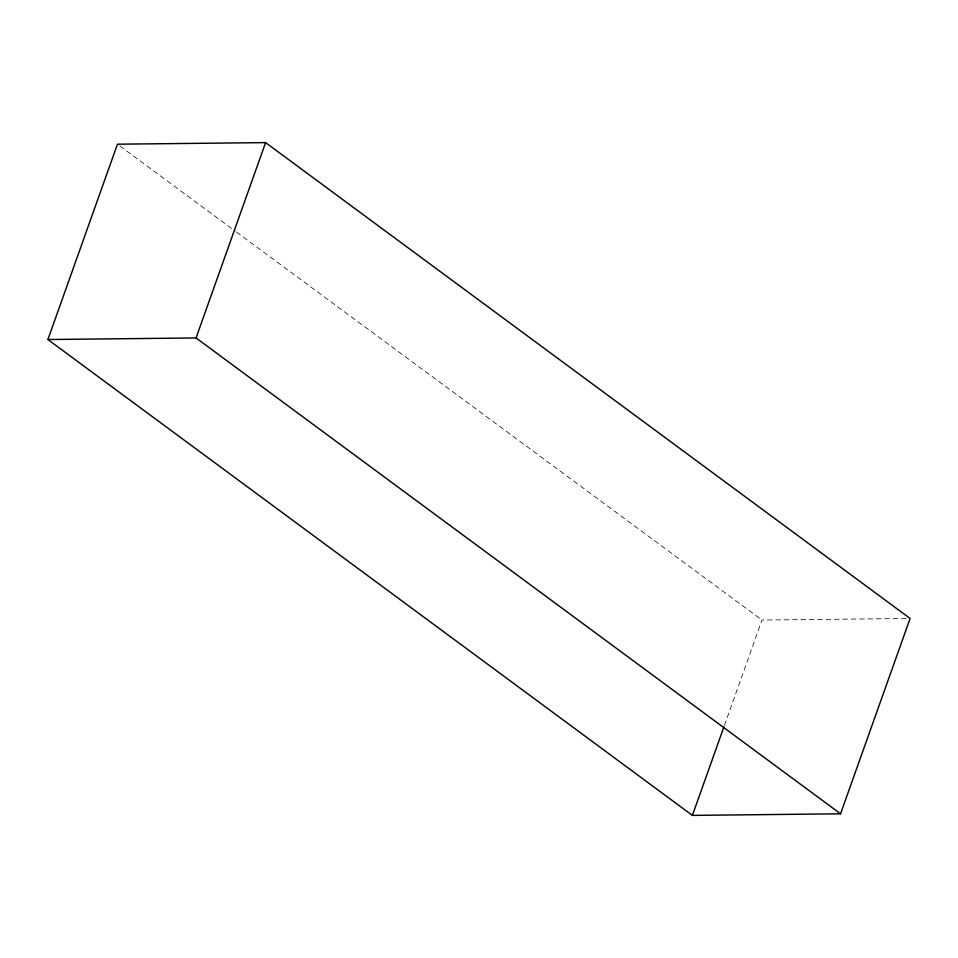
<?xml version="1.0" encoding="UTF-8"?>
<svg xmlns="http://www.w3.org/2000/svg" width="958" height="958" viewBox="0 0 958 958"><rect width="100%" height="100%" fill="white"/><g stroke="black" fill="none" stroke-linecap="round" stroke-linejoin="round"><path stroke-width="0.72" stroke-dasharray="4.79 3.59" d="M724.428 725.445L761.957 620.054L907.106 618.509M119.858 145.963L235.297 231.201M236.494 232.087L761.957 620.054"/><path stroke-width="1.44" d="M47.9 339.527L117.451 144.191L265.606 142.61L910.1 618.473L840.549 813.809L692.395 815.39L47.9 339.527L196.043 337.946L840.549 813.809M196.043 337.946L265.606 142.61M692.395 815.39L723.925 726.859"/></g></svg>
